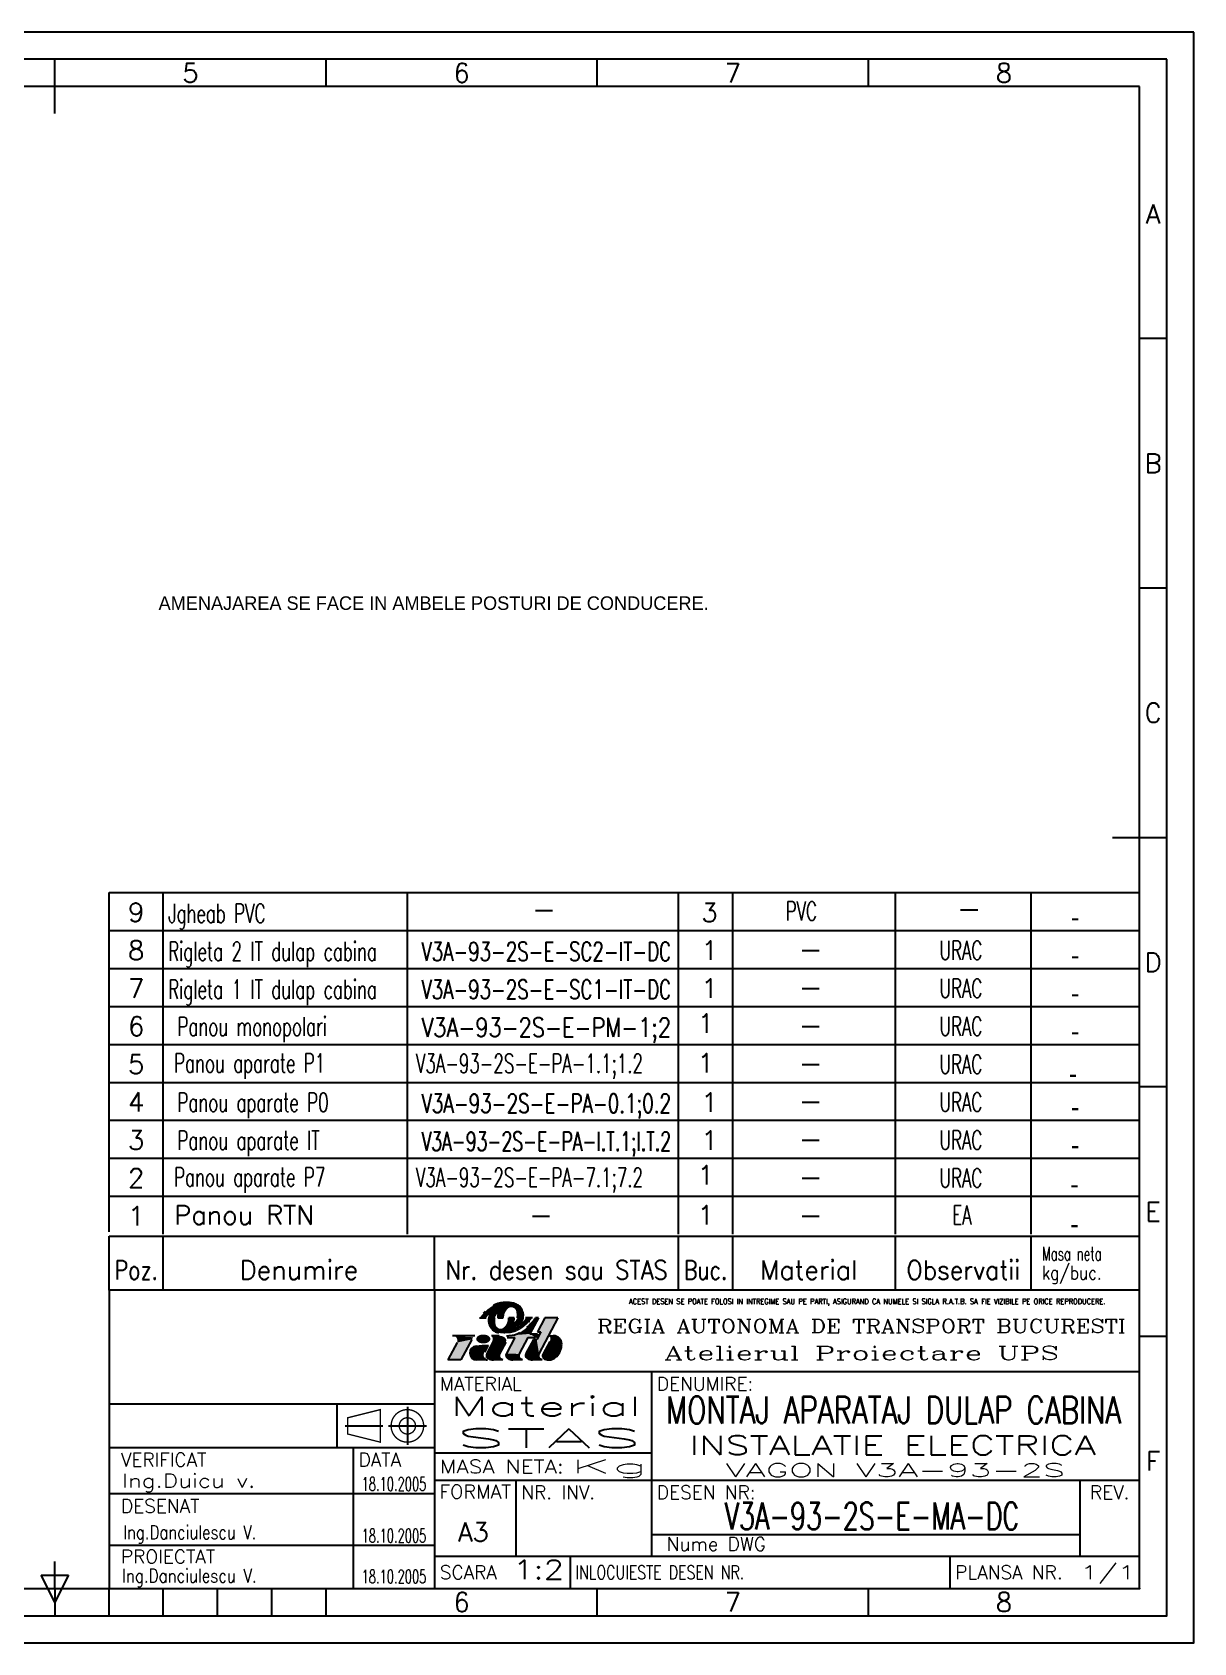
# Model space of a CAD drawing. Header units: millimetres. Extents: x 24 to 444, y 8 to 305.
# Drawn here: x 229.9 to 444.1, y 7.7 to 304.7 of the extents above; entities that cross this region are included whole.
import ezdxf
from ezdxf.enums import TextEntityAlignment as Align

# ---------------------------------------------------------------- set-up
doc = ezdxf.new("R2010")
doc.units = ezdxf.units.MM
doc.layers.add('LIN_GR', color=3, linetype='Continuous')
doc.layers.add('LIN_SUB', color=7, linetype='Continuous')
doc.styles.add('ISO', font='SIMPLEX.shx')
doc.styles.add('ISOCP', font='SIMPLEX.SHX')
doc.styles.add('ROMANC', font='romanc')

# ---------------------------------------------------------------- blocks, each defined once
blk = doc.blocks.new('a3')
at = {"color": 70}
for p, q in [((-210, 282), (-210, 292)), ((-160, 287), (-160, 292)), ((-110, 287), (-110, 292)), ((-60, 287), (-60, 292)), ((-5, 240.5), (-10, 240.5)), ((-5, 194.5), (-10, 194.5)), ((-15, 148.5), (-5, 148.5)), ((-5, 102.5), (-10, 102.5)), ((-5, 56.5), (-10, 56.5)), ((-210, 10), (-210, 15)), ((-212.5, 12.5), (-207.5, 12.5)), ((-210, 7.5), (-212.5, 12.5)), ((-207.5, 12.5), (-210, 7.5)), ((-210, 10), (-210, 5)), ((-200, 5), (-200, 10)), ((-190, 5), (-190, 10)), ((-180, 5), (-180, 10)), ((-170, 5), (-170, 10)), ((-160, 5), (-160, 10)), ((-110, 5), (-110, 10)), ((-60, 5), (-60, 10)), ((-260, 5), (-160, 5))]:
    blk.add_line(p, q, dxfattribs=at)
at = {"color": 240}
for points in [[(0, 297), (-420, 297), (-420, 0), (0, 0)], [(-5, 292), (-415, 292), (-415, 5), (-5, 5)]]:
    blk.add_lwpolyline(points, close=True, dxfattribs=at)
at = {"color": 70}
blk.add_lwpolyline([(-10, 287), (-410, 287), (-410, 10), (-10, 10)], close=True, dxfattribs=at)
at = {"color": 50, "style": 'ISO'}
for s, p in [('5', (-185, 289.5)), ('6', (-135, 289.5)), ('7', (-85, 289.5)), ('8', (-35, 289.5)), ('A', (-7.5, 263.5)), ('B', (-7.5, 217.5)), ('C', (-7.5, 171.5)), ('D', (-7.5, 125.5)), ('E', (-7.5, 79.5)), ('F', (-7.5, 33.5)), ('6', (-135, 7.5)), ('7', (-85, 7.5)), ('8', (-35, 7.5))]:
    blk.add_text(s, height=3.5, dxfattribs=at).set_placement(p, align=Align.MIDDLE)
blk = doc.blocks.new('ind3_12')
at = {"color": 70}
for p, q in [((0, 55), (-190, 55)), ((-190, 55), (-190, 0)), ((-130, 55), (-130, 0)), ((-130, 40), (0, 40)), ((-190, 26), (-130, 26))]:
    blk.add_line(p, q, dxfattribs=at)
at = {"color": 40}
for p, q in [((-121.71, 49.9), (-120.46, 49.9)), ((-118.34, 49.9), (-117.36, 49.9)), ((-115.31, 49.9), (-116.29, 49.9)), ((-111.94, 49.9), (-113.19, 49.9)), ((-112.95, 48.16), (-112.68, 48.4)), ((-112.68, 48.4), (-112.61, 48.47)), ((-110.84, 49.9), (-112.41, 46.97)), ((-110.84, 49.9), (-111.36, 49.9)), ((-109.64, 49.9), (-111.01, 47.32)), ((-107.23, 49.9), (-110.77, 43.26)), ((-107.23, 49.9), (-109.64, 49.9)), ((-125.82, 45.38), (-127.54, 42.15)), ((-122.56, 46.63), (-126.68, 46.63)), ((-123.11, 45.94), (-125.13, 42.15)), ((-120.12, 44.91), (-120.81, 43.6)), ((-119.12, 45.67), (-120.36, 43.36)), ((-118.05, 46.63), (-119.46, 46.63)), ((-116.85, 45.42), (-118, 43.26)), ((-115.18, 46.28), (-116.74, 43.36)), ((-116.7, 46.63), (-116.29, 46.65)), ((-116.6, 46.28), (-115.18, 46.28)), ((-116.29, 46.65), (-115.69, 46.73)), ((-115.69, 46.73), (-115.27, 46.82)), ((-115.27, 46.82), (-114.78, 46.97)), ((-114.78, 46.97), (-114.27, 47.24)), ((-112.77, 46.28), (-114.38, 43.26)), ((-111.75, 45.93), (-113.13, 43.36)), ((-112.77, 46.28), (-111.36, 46.28)), ((-112.41, 46.97), (-110.99, 46.97)), ((-111.75, 45.93), (-111.15, 45.93)), ((-110.99, 46.97), (-111.36, 46.28)), ((-110.41, 47.32), (-111.15, 45.93)), ((-111.01, 47.32), (-110.41, 47.32)), ((-108.74, 45.59), (-109.99, 43.26)), ((-108.78, 46.63), (-108.09, 46.63)), ((-125.13, 42.15), (-127.54, 42.15)), ((-120.23, 42.15), (-122.21, 42.15)), ((-117.39, 42.15), (-119.15, 42.15)), ((-117.39, 42.15), (-117.72, 42.33)), ((-113.77, 42.15), (-115.53, 42.15)), ((-113.77, 42.15), (-114.1, 42.33)), ((-110.16, 42.15), (-111.92, 42.15)), ((-110.16, 42.15), (-110.49, 42.33))]:
    blk.add_line(p, q, dxfattribs=at)
at = {"color": 240}
for p, q in [((-90, 40), (-90, 6)), ((-130, 34), (-190, 34)), ((-148, 34), (-148, 26)), ((-135, 33.5), (-135, 26.5)), ((-146.5, 30), (-139.5, 30)), ((-138.5, 30), (-131.5, 30)), ((-145, 26), (-145, 0)), ((-130, 25), (-90, 25)), ((-130, 20), (0, 20)), ((-115, 20), (-115, 6)), ((-11, 20), (-11, 6)), ((-190, 17.5), (-130, 17.5)), ((-90, 10), (-11, 10)), ((-190, 8), (-130, 8)), ((-130, 6), (0, 6)), ((-105, 6), (-105, 0)), ((-35, 6), (-35, 0))]:
    blk.add_line(p, q, dxfattribs=at)
at = {"color": 40}
for points in [[(-114.74, 49.9, 0.04888), (-114.64, 50.37, 0.067418), (-114.64, 50.71, 0.012512), (-114.71, 51.12, 0.046313), (-114.74, 51.23, 0.02866), (-114.83, 51.43, 0.04799), (-114.9, 51.53, 0.027533), (-115.01, 51.65, 0.02878), (-115.12, 51.74, 0.020408), (-115.27, 51.85, 0.028785), (-115.38, 51.91, 0.02307), (-115.48, 51.96, 0.025276), (-115.58, 51.99, 0.029587), (-115.69, 52.01, 0.0261), (-115.8, 52.02, 0.034106), (-115.93, 52.02, 0.03305), (-116.05, 52, 0.031407), (-116.17, 51.97, 0.027201), (-116.3, 51.91, 0.027571), (-116.45, 51.82, 0.032433), (-116.58, 51.73, 0.017982), (-116.7, 51.62, 0.025528), (-116.79, 51.53, 0.009898), (-116.89, 51.41, 0.014131), (-116.96, 51.31, 0.005952), (-117.02, 51.22, 0.007874), (-117.06, 51.15, 0.013516), (-117.13, 51.03, 0.012262), (-117.2, 50.9, 0.010996), (-117.25, 50.78, 0.020912), (-117.28, 50.71, 0.006638), (-117.28, 50.69, 0.003922), (-117.3, 50.64, 0.014081), (-117.33, 50.52, 0.011261), (-117.36, 50.37, 0.018498), (-117.36, 50.34, 0.00311), (-117.38, 50.18, 0.039527), (-117.38, 50.07, 0.0256), (-117.36, 49.9)], [(-113.68, 49.9, 0.047001), (-113.61, 50.39, 0.072657), (-113.64, 50.71, 0.024176), (-113.81, 51.3, 0.05712), (-113.92, 51.53, 0.02409), (-114.05, 51.71, 0.014395), (-114.28, 51.99, 0.046768), (-114.45, 52.15, 0.031027), (-114.74, 52.35)], [(-119.97, 49.9, 0.047001), (-120.05, 49.4, 0.072657), (-120.01, 49.08, 0.024176), (-119.84, 48.49, 0.05712), (-119.73, 48.26, 0.02409), (-119.6, 48.09, 0.014395), (-119.38, 47.81, 0.046768), (-119.2, 47.65, 0.031027), (-118.91, 47.44)], [(-118.91, 49.9, 0.04888), (-119.02, 49.43, 0.067418), (-119.01, 49.08, 0.012512), (-118.94, 48.67, 0.046313), (-118.91, 48.56, 0.02866), (-118.82, 48.37, 0.04799), (-118.75, 48.26, 0.027533), (-118.64, 48.15, 0.02878), (-118.53, 48.05, 0.020408), (-118.39, 47.95, 0.028785), (-118.28, 47.88, 0.02307), (-118.17, 47.84, 0.025276), (-118.07, 47.8, 0.029587), (-117.97, 47.78, 0.0261), (-117.85, 47.77, 0.034106), (-117.73, 47.77, 0.03305), (-117.6, 47.79, 0.031407), (-117.48, 47.83, 0.027201), (-117.36, 47.88, 0.027571), (-117.2, 47.97, 0.032433), (-117.07, 48.06, 0.017982), (-116.95, 48.18, 0.025528), (-116.87, 48.26, 0.009898), (-116.76, 48.39, 0.014131), (-116.7, 48.48, 0.005952), (-116.63, 48.57, 0.007874), (-116.59, 48.64, 0.013516), (-116.52, 48.76, 0.012262), (-116.45, 48.9, 0.010996), (-116.4, 49.02, 0.020912), (-116.38, 49.08, 0.006638), (-116.37, 49.11, 0.003922), (-116.35, 49.16, 0.014081), (-116.32, 49.28, 0.011261), (-116.29, 49.42, 0.018498), (-116.29, 49.45, 0.00311), (-116.27, 49.61, 0.039527), (-116.27, 49.73, 0.0256), (-116.29, 49.9)]]:
    blk.add_lwpolyline(points, format="xyb", dxfattribs=at)
at = {"color": 40, "flags": 128}
blk.add_lwpolyline([(-108.71, 42.18, 0.07519), (-108.1, 42.37, 0.103495), (-107.27, 43.01, 0.091904), (-106.74, 43.94, 0.085107), (-106.54, 45.08, 0.085107)], format="xyb", dxfattribs=at)
at = {"color": 240}
for points in [[(-146, 31.5, 0.25, 0.25, 0), (-140, 33, 0.25, 0.25, 0), (-140, 27, 0.25, 0.25, 0), (-146, 28.5, 0.25, 0.25, 0)], [(-135, 31.5, 0.25, 0.25, 1), (-135, 28.5, 0.25, 0.25, 1)]]:
    blk.add_lwpolyline(points, format="xyseb", close=True, dxfattribs=at)
blk.add_lwpolyline([(-135, 33, 0.25, 0.25, 1), (-135, 27, 0.25, 0.25, 1), (-135, 33, 0.25, 0.25, 1)], format="xyseb", dxfattribs=at)
at = {"color": 40}
for centre, radius, start, end in [((-96.55, 26.7), 34.29, 134.6817, 135.4865), ((-117.71, 49.53), 2.3, 144.0002, 170.76), ((-117.8, 49.83), 2.74, 113.911, 122.24), ((-115.81, 45.34), 7.65, 108.9325, 113.911), ((-115.07, 49.86), 3.27, 161.7905, 179.2848), ((-117.59, 50.52), 2.17, 96.8211, 108.9325), ((-116.41, 40.67), 12.1, 91.6964, 96.8211), ((-116.61, 47.25), 5.51, 78.6042, 91.6964), ((-116, 50.28), 2.42, 58.8019, 78.6042), ((-118.58, 49.94), 3.27, 341.7905, 359.2848), ((-115.94, 50.27), 2.3, 324.0002, 350.76), ((-145.94, 81.79), 47.13, 315, 315.973), ((-113.12, 49.86), 0.893, 316.8981, 318.6566), ((-115.09, 51.98), 4.23, 315.973, 321.3402), ((-122.28, 57.73), 13.43, 321.3402, 324.353), ((-122.21, 43.44), 1.29, 94.5979, 270), ((-177.94, 750.15), 707.62, 274.50891, 274.68697), ((-119.73, 46), 0.689, 331.9275, 66.4849), ((-117.66, 49.52), 2.42, 238.8019, 258.6042), ((-108.09, 45.08), 1.55, 0, 90), ((-120.23, 42.84), 0.689, 201.8729, 270), ((-119.75, 43.03), 0.689, 151.9275, 234.4615), ((-119.15, 43.87), 1.72, 234.4615, 270), ((-117.39, 42.94), 0.689, 151.9275, 241.9275), ((-116.14, 43.03), 0.689, 151.9275, 234.4615), ((-115.53, 43.87), 1.72, 234.4615, 270), ((-113.78, 42.94), 0.689, 151.9275, 241.9275), ((-112.52, 43.03), 0.689, 151.9275, 234.4615), ((-111.92, 43.87), 1.72, 234.4615, 270), ((-110.16, 42.94), 0.689, 151.9275, 241.9275), ((-109.38, 42.94), 0.689, 151.9275, 242.7821), ((-108.99, 43.7), 1.55, 242.7821, 280.2311)]:
    blk.add_arc(centre, radius, start, end, dxfattribs=at)
blk.add_point((0, 0))
for points in [[(-121.71, 49.9), (-120.46, 49.9), (-121.21, 50.52), (-120.18, 50.33)], [(-121.21, 50.52), (-120.18, 50.33), (-120.72, 51.03), (-119.93, 50.59)], [(-120.72, 51.03), (-119.93, 50.59), (-120.22, 51.49), (-119.57, 50.88)], [(-120.22, 51.49), (-119.57, 50.88), (-119.6, 51.93), (-118.18, 50.88)], [(-119.57, 50.88), (-118.18, 50.88), (-119.84, 50.38), (-118.6, 50.45)], [(-119.6, 51.93), (-118.18, 50.88), (-118.87, 52.35), (-118.18, 50.88)], [(-118.87, 52.35), (-118.18, 50.88), (-118.21, 52.6), (-118.18, 50.88)], [(-117.31, 50.61), (-118.27, 50.54), (-117.37, 50.27), (-118.32, 50.22)], [(-117.09, 51.1), (-118.18, 50.88), (-117.31, 50.61), (-118.27, 50.54)], [(-118.21, 52.6), (-118.18, 50.88), (-117.81, 52.68), (-118.18, 50.88)], [(-116.87, 52.76), (-118.18, 50.88), (-116.31, 52.75), (-118.18, 50.88)], [(-117.81, 52.68), (-118.18, 50.88), (-116.87, 52.76), (-118.18, 50.88)], [(-116.08, 51.99), (-116.31, 52.75), (-116.62, 51.7), (-118.18, 50.88)], [(-116.62, 51.7), (-118.18, 50.88), (-117.09, 51.1), (-118.18, 50.88)], [(-115.84, 51.99), (-116.08, 51.99), (-116.32, 51.86)], [(-116.31, 52.75), (-115.41, 52.63), (-115.84, 52.71)], [(-115.54, 51.98), (-115.41, 52.63), (-116.08, 51.99), (-116.31, 52.75)], [(-115.84, 51.99), (-115.54, 51.98), (-115.91, 51.97), (-115.51, 51.96)], [(-115.73, 51.96), (-115.33, 51.85), (-115.51, 51.96)], [(-115.09, 51.72), (-114.87, 52.42), (-115.54, 51.98), (-115.41, 52.63)], [(-115.41, 52.63), (-114.87, 52.42), (-115.11, 52.53)], [(-114.87, 51.48), (-114.18, 51.87), (-115.09, 51.72), (-114.87, 52.42)], [(-114.87, 52.42), (-114.18, 51.87), (-114.48, 52.17)], [(-114.68, 50.99), (-113.86, 51.41), (-114.87, 51.48), (-114.18, 51.87)], [(-114.63, 50.55), (-113.67, 50.85), (-114.68, 50.99), (-113.86, 51.41)], [(-114.65, 50.25), (-113.62, 50.26), (-114.63, 50.55), (-113.67, 50.85)], [(-113.67, 50.85), (-113.62, 50.26), (-113.61, 50.56)], [(-119.97, 49.9), (-118.91, 49.9), (-120.05, 49.4), (-119, 49.53)], [(-120.05, 49.4), (-119, 49.53), (-119.94, 48.79), (-119, 49.02)], [(-120.05, 49.4), (-119.94, 48.79), (-120.04, 49.24)], [(-120.04, 49.24), (-119.94, 48.79), (-120.03, 49.13)], [(-119.84, 50.38), (-118.6, 50.45), (-119.97, 49.9), (-118.91, 49.9)], [(-119.94, 48.79), (-119, 49.02), (-119.72, 48.25), (-118.92, 48.6)], [(-119.72, 48.25), (-118.92, 48.6), (-119.33, 47.76), (-118.75, 48.27)], [(-119.33, 47.76), (-118.75, 48.27), (-118.77, 47.37), (-118.43, 47.98)], [(-118.77, 47.37), (-118.43, 47.98), (-118.32, 47.19), (-118.12, 47.82)], [(-117.37, 50.27), (-118.32, 50.22), (-117.36, 49.9), (-118.34, 49.9)], [(-118.32, 47.19), (-118.12, 47.82), (-117.71, 47.07), (-117.72, 47.77)], [(-117.71, 47.07), (-117.72, 47.77), (-117.14, 47.03), (-117.33, 47.9)], [(-117.14, 47.03), (-117.33, 47.9), (-116.45, 47.06), (-117.04, 48.09)], [(-116.45, 47.06), (-117.04, 48.09), (-115.94, 47.1), (-116.74, 48.42)], [(-116.7, 48.48), (-115.12, 47.31), (-116.74, 48.42)], [(-116.7, 48.48), (-116.7, 48.48), (-116.74, 48.42)], [(-115.94, 47.1), (-116.74, 48.42), (-115.12, 47.31), (-116.74, 48.42)], [(-116.45, 48.9), (-115.12, 47.31), (-116.7, 48.48)], [(-116.4, 49.03), (-115.48, 48.92), (-116.45, 48.9), (-115.12, 47.31)], [(-116.29, 49.44), (-115.35, 49.44), (-116.4, 49.03), (-115.48, 48.92)], [(-116.29, 49.9), (-115.31, 49.9), (-116.29, 49.44), (-115.35, 49.44)], [(-115.48, 48.92), (-114.09, 48.92), (-115.01, 49.4), (-113.85, 49.33)], [(-115.48, 48.92), (-114.59, 48.13), (-115.12, 47.31)], [(-115.48, 48.92), (-114.09, 48.92), (-114.18, 47.78), (-115.12, 47.31)], [(-115.01, 49.4), (-113.85, 49.33), (-114.75, 49.87), (-113.72, 49.72)], [(-114.75, 49.87), (-113.72, 49.72), (-114.65, 50.25), (-113.62, 50.26)], [(-114.09, 48.92), (-114.18, 47.78), (-114.59, 48.13)], [(-114.09, 48.92), (-113.61, 48.17), (-114.18, 47.78)], [(-113.69, 49.23), (-112.95, 48.75), (-114.09, 48.92), (-113.61, 48.17)], [(-113.49, 47.75), (-113.9, 47.46), (-112.41, 46.97)], [(-113.4, 49.55), (-112.44, 49.28), (-113.69, 49.23), (-112.95, 48.75)], [(-113.03, 48.1), (-112.41, 46.97), (-113.49, 47.75), (-112.41, 46.97)], [(-113.19, 49.9), (-111.94, 49.9), (-113.4, 49.55), (-112.44, 49.28)], [(-112.65, 48.42), (-112.41, 46.97), (-113.03, 48.1), (-112.41, 46.97)], [(-112.22, 48.86), (-112.41, 46.97), (-112.65, 48.42), (-112.41, 46.97)], [(-111.36, 49.9), (-110.84, 49.9), (-111.76, 49.37), (-112.41, 46.97)], [(-111.76, 49.37), (-112.41, 46.97), (-112.22, 48.86), (-112.41, 46.97)], [(-110.41, 47.32), (-107.23, 49.9), (-111.15, 45.93), (-110.73, 43.34)], [(-109.64, 49.9), (-107.23, 49.9), (-111.01, 47.32), (-110.41, 47.32)], [(-125.82, 45.38), (-123.11, 45.94), (-127.54, 42.15), (-125.13, 42.15)], [(-126.68, 46.63), (-122.56, 46.63), (-126.26, 46.53), (-122.84, 46.34)], [(-126.26, 46.53), (-122.84, 46.34), (-125.96, 46.29), (-123.05, 46.05)], [(-123.05, 46.05), (-125.96, 46.29), (-123.11, 45.94), (-125.77, 45.87)], [(-125.76, 45.63), (-123.11, 45.94), (-125.82, 45.38)], [(-125.77, 45.87), (-123.11, 45.94), (-125.76, 45.63), (-123.11, 45.94)], [(-122.31, 44.73), (-120.12, 44.91), (-123.17, 44.3), (-120.81, 43.6)], [(-122.31, 44.73), (-123.17, 44.3), (-122.7, 44.64), (-123.04, 44.43)], [(-122.28, 46.18), (-122.28, 45.84), (-122.31, 46.03)], [(-122.2, 46.34), (-122.22, 45.73), (-122.28, 46.18), (-122.28, 45.84)], [(-122.07, 46.5), (-122.04, 45.53), (-122.2, 46.34), (-122.22, 45.73)], [(-121.94, 46.59), (-121.9, 45.43), (-122.07, 46.5), (-122.04, 45.53)], [(-121.78, 46.68), (-121.71, 45.34), (-121.94, 46.59), (-121.9, 45.43)], [(-121.62, 46.75), (-121.56, 45.28), (-121.78, 46.68), (-121.71, 45.34)], [(-121.46, 46.79), (-121.43, 45.25), (-121.62, 46.75), (-121.56, 45.28)], [(-121.33, 46.82), (-121.31, 45.23), (-121.46, 46.79), (-121.43, 45.25)], [(-121.21, 46.83), (-121.2, 45.22), (-121.33, 46.82), (-121.31, 45.23)], [(-121.21, 46.83), (-121.1, 46.84), (-121.09, 45.21)], [(-121.09, 45.21), (-120.9, 45.21), (-121.21, 46.83), (-121.2, 45.22)], [(-121.1, 46.84), (-120.91, 46.84), (-121.09, 45.21), (-120.9, 45.21)], [(-120.9, 45.21), (-120.91, 46.84), (-120.81, 45.22), (-120.81, 46.83)], [(-120.81, 45.22), (-120.81, 46.83), (-120.68, 45.23), (-120.69, 46.82)], [(-120.68, 45.23), (-120.69, 46.82), (-120.56, 45.25), (-120.55, 46.79)], [(-120.56, 45.25), (-120.55, 46.79), (-120.42, 45.29), (-120.43, 46.76)], [(-120.42, 45.29), (-120.43, 46.76), (-120.27, 45.34), (-120.27, 46.7)], [(-120.36, 43.36), (-116.85, 45.42), (-120.42, 42.88), (-118, 43.26)], [(-119.12, 45.67), (-116.78, 45.9), (-120.36, 43.36), (-116.85, 45.42)], [(-120.27, 45.34), (-120.27, 46.7), (-120.14, 45.41), (-120.13, 46.63)], [(-120.14, 45.41), (-120.13, 46.63), (-119.97, 45.52), (-119.99, 46.54)], [(-119.97, 45.52), (-119.99, 46.54), (-119.84, 45.65), (-119.88, 46.44)], [(-119.84, 45.65), (-119.88, 46.44), (-119.74, 45.8), (-119.77, 46.3)], [(-119.74, 45.8), (-119.77, 46.3), (-119.71, 45.9), (-119.72, 46.2)], [(-119.72, 46.2), (-119.71, 45.9), (-119.7, 46.13), (-119.69, 46.02)], [(-119.46, 46.63), (-118.05, 46.63), (-119.08, 46.21), (-117.05, 46.31)], [(-119.25, 46.4), (-119.09, 46.04), (-119.08, 46.21)], [(-119.08, 46.21), (-117.05, 46.31), (-119.12, 45.67), (-116.78, 45.9)], [(-118.05, 46.63), (-117.05, 46.31), (-117.7, 46.59), (-117.41, 46.5)], [(-117.05, 46.31), (-116.78, 45.9), (-116.88, 46.12)], [(-116.78, 45.9), (-116.85, 45.42), (-116.77, 45.67)], [(-115.18, 46.28), (-112.77, 46.28), (-116.74, 43.36), (-114.38, 43.26)], [(-116.22, 46.66), (-116.7, 46.63), (-116.6, 46.28)], [(-116.6, 46.28), (-111.36, 46.28), (-116.22, 46.66), (-112.41, 46.97)], [(-116.22, 46.66), (-115.25, 46.82), (-115, 46.76)], [(-115.25, 46.82), (-114.79, 46.97), (-115, 46.76)], [(-115, 46.76), (-115, 46.76), (-114.79, 46.97), (-114.45, 46.8)], [(-114.35, 47.19), (-112.41, 46.97), (-114.79, 46.97), (-114.45, 46.8)], [(-113.9, 47.46), (-112.41, 46.97), (-114.35, 47.19), (-112.41, 46.97)], [(-111.75, 45.93), (-111.15, 45.93), (-113.13, 43.36), (-110.77, 43.26)], [(-112.41, 46.97), (-110.99, 46.97), (-111.36, 46.28)], [(-111.15, 45.93), (-110.77, 43.26), (-110.73, 43.34)], [(-109.99, 43.26), (-108.74, 45.59), (-106.74, 43.94)], [(-108.78, 46.63), (-108.43, 46.63), (-108.69, 46.43), (-108.49, 46.44)], [(-108.74, 45.59), (-108.09, 46.63), (-108.66, 45.8)], [(-108.74, 45.59), (-106.98, 46.16), (-108.09, 46.63)], [(-108.74, 45.59), (-106.54, 45.08), (-106.98, 46.16)], [(-108.74, 45.59), (-106.74, 43.94), (-106.54, 45.08)], [(-108.69, 46.43), (-108.49, 46.44), (-108.64, 46.23), (-108.56, 46.21)], [(-108.43, 46.63), (-108.63, 46.02), (-108.09, 46.63), (-108.66, 45.8)], [(-108.66, 45.8), (-108.66, 45.8), (-108.43, 46.63), (-108.63, 46.02)], [(-108.64, 46.23), (-108.56, 46.21), (-108.63, 46.02)], [(-108.09, 46.63), (-106.98, 46.16), (-107.61, 46.55), (-107.23, 46.37)], [(-106.98, 46.16), (-106.54, 45.08), (-106.83, 45.98), (-106.62, 45.57)], [(-106.54, 45.08), (-106.74, 43.94), (-106.59, 44.51)], [(-123.17, 44.3), (-120.81, 43.6), (-123.49, 43.38), (-120.95, 43.16)], [(-123.17, 44.3), (-123.49, 43.38), (-123.29, 44.14), (-123.45, 43.79)], [(-123.49, 43.38), (-120.95, 43.16), (-123.49, 43.38), (-120.87, 42.58)], [(-123.49, 43.38), (-123.1, 42.51), (-123.42, 43), (-123.25, 42.69)], [(-123.49, 43.38), (-120.87, 42.58), (-123.1, 42.51), (-120.62, 42.27)], [(-123.1, 42.51), (-122.21, 42.15), (-122.93, 42.37), (-122.61, 42.22)], [(-123.1, 42.51), (-120.62, 42.27), (-122.21, 42.15), (-120.23, 42.15)], [(-120.42, 42.88), (-120.36, 43.36), (-120.43, 43.1)], [(-120.42, 42.88), (-118, 43.26), (-120.15, 42.47), (-118.06, 42.75)], [(-120.15, 42.47), (-120.42, 42.88), (-120.32, 42.64)], [(-120.15, 42.47), (-118.06, 42.75), (-119.15, 42.15), (-117.72, 42.33)], [(-119.15, 42.15), (-120.15, 42.47), (-119.72, 42.25)], [(-119.15, 42.15), (-117.72, 42.33), (-117.39, 42.15)], [(-118.02, 43.03), (-117.9, 42.55), (-118.06, 42.75)], [(-116.74, 43.36), (-116.81, 42.88), (-116.82, 43.14)], [(-116.74, 43.36), (-114.38, 43.26), (-116.81, 42.88), (-114.44, 42.75)], [(-116.52, 42.46), (-116.81, 42.88), (-116.71, 42.66)], [(-116.81, 42.88), (-114.44, 42.75), (-116.52, 42.46), (-114.12, 42.34)], [(-115.53, 42.15), (-116.54, 42.47), (-116.1, 42.25)], [(-116.52, 42.46), (-114.12, 42.34), (-115.53, 42.15), (-113.77, 42.15)], [(-114.42, 42.94), (-114.29, 42.55), (-114.44, 42.75)], [(-114.36, 43.31), (-114.4, 43.15), (-114.38, 43.26)], [(-113.13, 43.36), (-113.19, 42.89), (-113.2, 43.13)], [(-113.13, 43.36), (-110.77, 43.26), (-113.19, 42.89)], [(-113.19, 42.89), (-110.77, 43.26), (-110.82, 42.72)], [(-112.92, 42.47), (-113.19, 42.89), (-113.1, 42.66)], [(-113.19, 42.89), (-110.82, 42.72), (-112.92, 42.47)], [(-112.92, 42.47), (-110.82, 42.72), (-111.92, 42.15)], [(-111.92, 42.15), (-112.92, 42.47), (-112.49, 42.25)], [(-110.82, 42.72), (-111.92, 42.15), (-110.49, 42.33)], [(-110.49, 42.33), (-110.16, 42.15), (-111.92, 42.15)], [(-110.8, 42.98), (-110.66, 42.53), (-110.82, 42.72)], [(-110.73, 43.34), (-110.78, 43.14), (-110.77, 43.26)], [(-109.99, 43.26), (-110.04, 42.73), (-110.07, 42.99)], [(-110.04, 42.73), (-109.99, 43.26), (-109.7, 42.32)], [(-109.7, 42.32), (-110.04, 42.73), (-109.91, 42.5)], [(-109.99, 43.26), (-107.27, 43.01), (-106.74, 43.94)], [(-109.99, 43.26), (-108.1, 42.37), (-107.27, 43.01)], [(-109.99, 43.26), (-108.71, 42.18), (-108.1, 42.37)], [(-109.99, 43.26), (-109.7, 42.32), (-108.71, 42.18)], [(-108.71, 42.18), (-109.7, 42.32), (-109.23, 42.17)], [(-109.7, 42.32), (-109.7, 42.32), (-108.71, 42.18)], [(-107.27, 43.01), (-108.1, 42.37), (-107.66, 42.64)], [(-106.74, 43.94), (-107.27, 43.01), (-106.96, 43.45)]]:
    blk.add_solid(points, dxfattribs=at)
at = {"color": 40, "style": 'ISO', "width": 0.77078}
blk.add_text('ACEST DESEN SE POATE FOLOSI IN INTREGIME SAU PE PARTI, ASIGURAND CA NUMELE SI SIGLA R.A.T.B. SA FIE VIZIBILE PE ORICE REPRODUCERE.', height=1, dxfattribs=at).set_placement((-94.13, 52.45), (-6.3, 52.45), align=Align.FIT)
at = {"color": 240}
for s, style, width, p, p2 in [('REGIA AUTONOMA DE TRANSPORT BUCURESTI', 'ROMANC', 1.063101, (-100.04, 47.17), (-2.58, 47.17)), ('Atelierul Proiectare UPS', 'ROMANC', 1.425107, (-87.65, 42.18), (-14.86, 42.18)), ('MASA NETA:', 'ISO', 1.009422, (-129, 21.25), (-106.17, 21.25)), ('FORMAT', 'ISO', 0.917397, (-129.11, 16.61), (-115.89, 16.61)), ('INLOCUIESTE DESEN NR.', 'ISO', 0.687691, (-104, 1.75), (-72.89, 1.75))]:
    blk.add_text(s, height=2.5, dxfattribs=dict(at, style=style, width=width)).set_placement(p, p2, align=Align.FIT)
at = {"color": 240, "style": 'ISO'}
for s, p in [('MATERIAL', (-129, 36.5)), ('DENUMIRE:', (-89, 36.5)), ('VERIFICAT', (-187.81, 22.5)), ('DATA', (-144, 22.5)), ('NR. INV.', (-114, 16.5)), ('DESEN NR:', (-89, 16.5)), ('DESENAT', (-187.81, 13.97)), ('PROIECTAT', (-187.81, 4.66)), ('SCARA', (-129, 1.75)), ('PLANSA NR.', (-34, 1.75))]:
    blk.add_text(s, height=2.5, dxfattribs=at).set_placement(p)
blk.add_text('REV.', height=2.5, dxfattribs=at).set_placement((-5.5, 17.75), align=Align.MIDDLE)
at = {"color": 50, "style": 'ISO'}
for tag, height, width, p, p2 in [('MATERIAL', 3.5, 1.837708, (-127.1, 31.84), (-91.87, 31.84)), ('STAS_MATERIAL', 3.5, 2.784754, (-126.09, 25.95), (-91.75, 25.95)), ('ANSAMBLU', 3.5, 2.48631, (-83.01, 24.67), (-8.01, 24.67)), ('VERIFICAT', 2.5, 0.86708, (-187.61, 18.63), (-163.04, 18.63)), ('DESENAT', 2.5, 1.026691, (-187.39, 9.14), (-162.83, 9.14)), ('PROIECTAT', 2.5, 1.037581, (-187.61, 1.12), (-162.78, 1.12)), ('SCARA', 3.5, 1.565143, (-115.5, 1.75), (-106.11, 1.75))]:
    blk.add_attdef(tag, text='', height=height, dxfattribs=dict(at, width=width)).set_placement(p, p2, align=Align.FIT)
at = {"color": 70, "style": 'ISO'}
for tag, width, p, p2 in [('DENUMIRE_DESEN', 1.844561, (-87.29, 30.44), (-3.41, 30.44)), ('NUMAR_DESEN', 1.112195, (-76.49, 10.87), (-22.2, 10.87))]:
    blk.add_attdef(tag, text='', height=5, dxfattribs=dict(at, width=width)).set_placement(p, p2, align=Align.FIT)
at = {"color": 240, "style": 'ISO'}
for tag, width, p, p2 in [('MASA', 3.701178, (-105.03, 21.25), (-90.49, 21.25)), ('SUBANSAMBLU', 3.628523, (-76.35, 20.58), (-13.71, 20.58)), ('DATA', 0.588678, (-143.42, 18.04), (-131.51, 18.04)), ('DATA', 0.588678, (-143.42, 8.49), (-131.51, 8.49)), ('DATA', 0.588678, (-143.42, 0.97), (-131.51, 0.97)), ('PLANSA', 1.983142, (-10.91, 1.75), (-0.76, 1.75))]:
    blk.add_attdef(tag, text='', height=2.5, dxfattribs=dict(at, width=width)).set_placement(p, p2, align=Align.FIT)
at = {"color": 50, "style": 'ISO'}
blk.add_attdef('FORMAT', text='', height=3.5, dxfattribs=at).set_placement((-122.83, 8.67), align=Align.CENTER)
at = {"color": 240, "style": 'ISO'}
blk.add_attdef('NUME_DWG', (-87.2, 6.95), '', height=2.5, dxfattribs=at)

msp = doc.modelspace()

# ---------------------------------------------------------------- linework, layer by layer
at = {"color": 240}
for p, q in [((244.1, 146.03), (434.21, 146.03)), ((244.1, 139.03), (434.21, 139.03)), ((244.1, 132.03), (434.21, 132.03)), ((244.1, 125.03), (434.21, 125.03)), ((244.1, 118.03), (434.21, 118.03)), ((244.1, 111.03), (434.21, 111.03)), ((244.1, 104.03), (434.21, 104.03)), ((244.1, 97.03), (434.21, 97.03)), ((244.1, 90.03), (434.21, 90.03))]:
    msp.add_line(p, q, dxfattribs=at)
at = {"color": 70}
for points in [[(244.1, 83.46), (244.1, 146.03)], [(254.1, 83.03), (254.1, 146.03)], [(299.1, 83.03), (299.1, 146.03)], [(349.1, 83.03), (349.1, 146.03)], [(359.1, 83.03), (359.1, 146.03)], [(389.1, 83.03), (389.1, 146.03)], [(414.1, 83.03), (414.1, 146.03)]]:
    msp.add_lwpolyline(points, dxfattribs=at)
at = {"color": 3}
for points in [[(244.1, 82.68), (434.1, 82.68)], [(244.1, 72.68), (244.1, 82.68)], [(254.1, 72.68), (254.1, 82.68)], [(304.1, 72.68), (304.1, 82.68)], [(349.1, 72.68), (349.1, 82.68)], [(359.1, 72.68), (359.1, 82.68)], [(389.1, 72.68), (389.1, 82.68)], [(414.1, 72.68), (414.1, 82.68)]]:
    msp.add_lwpolyline(points, dxfattribs=at)

# ---------------------------------------------------------------- block references
msp.add_blockref('a3', (444.1, 7.68))
at = {"color": 1}
ref = msp.add_blockref('ind3_12', (434.1, 17.68), dxfattribs=at)
ref.add_attrib('DENUMIRE_DESEN', 'MONTAJ APARATAJ DULAP CABINA', dxfattribs={"color": 70, "height": 5, "style": 'ISO', "width": 0.631382}).set_placement((346.81, 48.12), (430.69, 48.12), align=Align.FIT)
ref.add_attrib('ANSAMBLU', 'INSTALATIE ELECTRICA', dxfattribs={"color": 50, "height": 3.5, "style": 'ISO', "width": 1.27485}).set_placement((351.09, 42.36), (426.09, 42.36), align=Align.FIT)
ref.add_attrib('SUBANSAMBLU', 'VAGON V3A-93-2S', dxfattribs={"color": 240, "height": 2.5, "style": 'ISO', "width": 1.675592}).set_placement((357.75, 38.26), (420.38, 38.26), align=Align.FIT)
ref.add_attrib('NUMAR_DESEN', 'V3A-93-2S-E-MA-DC', dxfattribs={"color": 70, "height": 5, "style": 'ISO', "width": 0.61126}).set_placement((357.61, 28.55), (411.9, 28.55), align=Align.FIT)
ref.add_attrib('NUME_DWG', 'Nume DWG', (346.9, 24.63), dxfattribs={"color": 240, "height": 2.5, "style": 'ISO'})
ref.add_attrib('PLANSA', '1/1', dxfattribs={"color": 240, "height": 2.5, "style": 'ISO', "width": 1.983142}).set_placement((423.19, 19.43), (433.34, 19.43), align=Align.FIT)
ref.add_attrib('FORMAT', 'A3', dxfattribs={"color": 50, "height": 3.5, "style": 'ISO'}).set_placement((311.26, 26.35), align=Align.CENTER)
ref.add_attrib('SCARA', '1:2', dxfattribs={"color": 50, "height": 3.5, "style": 'ISO', "width": 1.252114}).set_placement((318.6, 19.43), (327.99, 19.43), align=Align.FIT)
ref.add_attrib('MATERIAL', 'Material', dxfattribs={"color": 50, "height": 3.5, "style": 'ISO', "width": 1.837708}).set_placement((307, 49.52), (342.23, 49.52), align=Align.FIT)
ref.add_attrib('STAS_MATERIAL', 'STAS', dxfattribs={"color": 50, "height": 3.5, "style": 'ISO', "width": 2.784754}).set_placement((308.01, 43.63), (342.35, 43.63), align=Align.FIT)
ref.add_attrib('MASA', 'Kg', dxfattribs={"color": 240, "height": 2.5, "style": 'ISO', "width": 3.701178}).set_placement((329.06, 38.93), (343.6, 38.93), align=Align.FIT)
ref.add_attrib('VERIFICAT', 'Ing.Duicu v.', dxfattribs={"color": 50, "height": 2.5, "style": 'ISO', "width": 1.159354}).set_placement((246.49, 36.31), (271.06, 36.31), align=Align.FIT)
ref.add_attrib('DATA', '18.10.2005', dxfattribs={"color": 240, "height": 2.5, "style": 'ISO', "width": 0.602863}).set_placement((290.68, 35.72), (302.59, 35.72), align=Align.FIT)
ref.add_attrib('DESENAT', 'Ing.Danciulescu V.', dxfattribs={"color": 50, "height": 2.5, "style": 'ISO', "width": 0.734395}).set_placement((246.71, 26.82), (271.27, 26.82), align=Align.FIT)
ref.add_attrib('DATA', '18.10.2005', dxfattribs={"color": 240, "height": 2.5, "style": 'ISO', "width": 0.602863}).set_placement((290.68, 26.17), (302.59, 26.17), align=Align.FIT)
ref.add_attrib('PROIECTAT', 'Ing.Danciulescu V.', dxfattribs={"color": 50, "height": 2.5, "style": 'ISO', "width": 0.742185}).set_placement((246.49, 18.8), (271.32, 18.8), align=Align.FIT)
ref.add_attrib('DATA', '18.10.2005', dxfattribs={"color": 240, "height": 2.5, "style": 'ISO', "width": 0.602863}).set_placement((290.68, 18.65), (302.59, 18.65), align=Align.FIT)

# ---------------------------------------------------------------- texts
at = {"color": 2}
msp.add_text('AMENAJAREA SE FACE IN AMBELE POSTURI DE CONDUCERE.', height=2.5, dxfattribs=at).set_placement((253.23, 198.15))
at = {"color": 50}
for p in [(422.21, 139.73), (422.21, 132.73), (422.21, 125.73), (422.21, 118.73), (421.82, 110.89), (422.21, 104.73), (422.21, 97.73), (422.09, 90.51), (422.09, 83.15)]:
    msp.add_text('-', height=3.5, dxfattribs=at).set_placement(p, align=Align.CENTER)
at = {"layer": 'LIN_GR', "color": 3, "style": 'ISOCP'}
for s, p in [('9', (249.1, 140.63)), ('8', (249.1, 133.63)), ('7', (249.1, 126.63)), ('6', (249.1, 119.63)), ('5', (249.1, 112.63)), ('4', (249.1, 105.63)), ('3', (249.1, 98.63)), ('2', (249.1, 91.63)), ('1', (249.1, 84.63))]:
    msp.add_text(s, height=3.5, dxfattribs=at).set_placement(p, align=Align.CENTER)
at = {"layer": 'LIN_SUB', "color": 50, "style": 'ISOCP', "width": 0.642857}
for s, p in [('Jgheab PVC', (255.01, 140.44)), ('PVC', (368.85, 140.85)), ('Rigleta 2 IT dulap cabina', (255.01, 133.44)), ('URAC', (397.21, 133.63)), ('Rigleta 1 IT dulap cabina', (255.01, 126.44)), ('URAC', (397.21, 126.63)), ('Panou monopolari', (256.71, 119.58)), ('URAC', (397.21, 119.63)), ('Panou aparate P1', (256.1, 112.83)), ('V3A-93-2S-E-PA-1.1;1.2', (300.69, 112.76)), ('URAC', (397.21, 112.63)), ('Panou aparate P0', (256.71, 105.58)), ('URAC', (397.21, 105.63)), ('Panou aparate IT', (256.71, 98.58)), ('URAC', (397.21, 98.63)), ('Panou aparate P7', (256.1, 91.83)), ('V3A-93-2S-E-PA-7.1;7.2', (300.69, 91.76)), ('URAC', (397.21, 91.63)), ('EA', (399.58, 84.84))]:
    msp.add_text(s, height=3.5, dxfattribs=at).set_placement(p)
at = {"layer": 'LIN_SUB', "color": 50, "style": 'ISOCP'}
for s, width, p, p2 in [('   -   ', 0.942857, (312.92, 141.22), (334.92, 141.22)), ('   -   ', 0.942857, (391.32, 141.36), (413.32, 141.36)), ('V3A-93-2S-E-SC2-IT-DC', 0.627273, (301.71, 133.41), (347.71, 133.41)), ('   -   ', 0.942857, (362.12, 133.85), (384.12, 133.85)), ('V3A-93-2S-E-SC1-IT-DC', 0.633028, (301.71, 126.41), (347.71, 126.41)), ('   -   ', 0.942857, (362.12, 126.85), (384.12, 126.85)), ('V3A-93-2S-E-PM-1;2', 0.726316, (301.71, 119.41), (347.71, 119.41)), ('   -   ', 0.942857, (362.12, 119.85), (384.12, 119.85)), ('   -   ', 0.942857, (362.12, 112.85), (384.12, 112.85)), ('V3A-93-2S-E-PA-0.1;0.2', 0.630137, (301.71, 105.41), (347.71, 105.41)), ('   -   ', 0.942857, (362.12, 105.85), (384.12, 105.85)), ('V3A-93-2S-E-PA-I.T.1;I.T.2', 0.587234, (301.71, 98.41), (347.71, 98.41)), ('   -   ', 0.942857, (362.12, 98.85), (384.12, 98.85)), ('   -   ', 0.942857, (362.12, 91.85), (384.12, 91.85)), ('   -   ', 0.942857, (312.4, 84.86), (334.4, 84.86)), ('   -   ', 0.942857, (362.12, 84.85), (384.12, 84.85))]:
    msp.add_text(s, height=3.5, dxfattribs=dict(at, width=width)).set_placement(p, p2, align=Align.FIT)
for s, p in [('3', (353.32, 140.6)), ('1', (353.32, 133.6)), ('1', (353.32, 126.6)), ('1', (353.32, 105.6)), ('1', (353.32, 98.6)), ('Panou RTN', (256.1, 84.83))]:
    msp.add_text(s, height=3.5, dxfattribs=at).set_placement(p)
for p in [(354.1, 120.19), (354.1, 112.83), (354.1, 92.19), (354.1, 84.83)]:
    msp.add_text('1', height=3.5, dxfattribs=at).set_placement(p, align=Align.CENTER)
at = {"layer": 'LIN_SUB', "color": 2, "style": 'ISOCP'}
for s, height, width, p, p2 in [('Masa neta', 2.5, 0.573913, (416.1, 78.18), (427.1, 78.18)), ('Poz.', 3.5, 0.813559, (245.1, 74.68), (253.1, 74.68)), ('Nr. desen sau STAS', 3.5, 0.763975, (306.1, 74.68), (347.1, 74.68)), ('Buc.', 3.5, 0.8, (350.1, 74.68), (358.1, 74.68)), ('Material', 3.5, 0.93913, (364.1, 74.68), (382.1, 74.68)), ('Observatii', 3.5, 0.851351, (391.1, 74.68), (412.1, 74.68)), ('kg/buc.', 2.5, 0.796552, (416.1, 74.68), (427.1, 74.68))]:
    msp.add_text(s, height=height, dxfattribs=dict(at, width=width)).set_placement(p, p2, align=Align.FIT)
msp.add_text('Denumire', height=3.5, dxfattribs=at).set_placement((279.1, 74.68), align=Align.CENTER)

doc.saveas('drawing.dxf')
